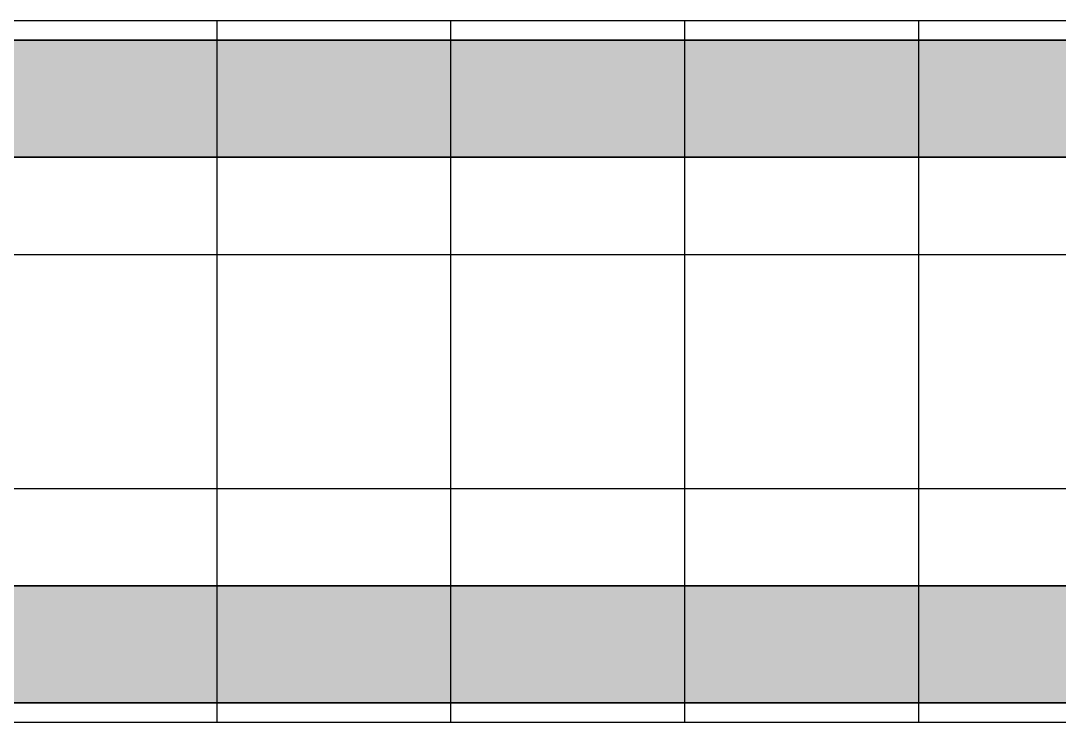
# Model space of a CAD drawing. Extents: x -509638 to 57327, y -29287 to 19916.
# Drawn here: x 19193 to 21857, y -2710 to -910 of the extents above; entities that cross this region are included whole.
import ezdxf

# ---------------------------------------------------------------- set-up
doc = ezdxf.new("R2010")
doc.units = 0
doc.header["$LTSCALE"] = 0.25
doc.linetypes.add('DASHDOT', pattern=[25.4, 12.7, -6.35, 0, -6.35])
doc.layers.add('01-First Floor$0$FALSE CEILING', color=251, linetype='Continuous')
for name, color, linetype, lineweight in [('01-First Floor$0$Walls', 251, 'Continuous', 5), ('E-CABL-TRAY', 10, 'Continuous', 35), ('E-LITE-CLNG-CNDT', 6, 'DASHDOT', 35), ('T-CABL-TRAY', 60, 'Continuous', 35)]:
    doc.layers.add(name, color=color, linetype=linetype, lineweight=lineweight)

# ---------------------------------------------------------------- blocks, each defined once
blk = doc.blocks.new('01-First Floor')
at = {"layer": '01-First Floor$0$FALSE CEILING', "linetype": 'Continuous'}
for p, q in [((19696.4, -2710), (19696.4, -910)), ((20296.4, -2710), (20296.4, -910)), ((20896.4, -2710), (20896.4, -910)), ((21496.4, -2710), (21496.4, -910)), ((8296.4, -1510), (48976, -1510)), ((8296.4, -2110), (48976, -2110))]:
    blk.add_line(p, q, dxfattribs=at)
at = {"layer": '01-First Floor$0$FALSE CEILING'}
blk.add_lwpolyline([(48976, -910), (8296.4, -910), (8296.4, -2710), (48976, -2710), (48976, -910)], dxfattribs=at)
at = {"layer": '01-First Floor$0$Walls'}
blk.add_line((16176, -2710), (23315.6, -2710), dxfattribs=at)
blk = doc.blocks.new('*U25')
at = {"lineweight": 0}
h = blk.add_hatch(dxfattribs=at)
h.set_pattern_fill('HEX', color=253, scale=8, angle=180, style=0)
h.set_pattern_definition([(180, (-14754.74, -2e-10), (6e-13, -43.99409), [25.4, -50.8]), (300, (-14754.74, -2e-10), (38.1, 21.99705), [25.4, -50.8]), (240, (-14780.14, -2e-10), (38.1, -21.99705), [25.4, -50.8])])
h.paths.add_polyline_path([(-7127.1, 300), (-7127.1, 0), (0, 0), (0, 300)])
at = {"color": 0}
for p, q in [((0, 300), (-7127.1, 300)), ((0, 0), (-7127.1, 0))]:
    blk.add_line(p, q, dxfattribs=at)
blk = doc.blocks.new('*U47')
at = {"lineweight": 0}
h = blk.add_hatch(dxfattribs=at)
h.set_pattern_fill('HEX', color=253, scale=8, angle=180, style=0)
h.set_pattern_definition([(180, (-15390.178, -2e-10), (6e-13, -43.99409), [25.4, -50.8]), (300, (-15390.178, -2e-10), (38.1, 21.99705), [25.4, -50.8]), (240, (-15415.578, -2e-10), (38.1, -21.99705), [25.4, -50.8])])
h.paths.add_polyline_path([(-8945, 300), (-8945, 0), (0, 0), (0, 300)])
at = {"color": 0}
for p, q in [((0, 300), (-8945, 300)), ((0, 0), (-8945, 0))]:
    blk.add_line(p, q, dxfattribs=at)

msp = doc.modelspace()

# ---------------------------------------------------------------- block references
at = {"layer": 'E-CABL-TRAY', "xscale": -1, "rotation": 180}
msp.add_blockref('*U25', (23315.6, -960), dxfattribs=at)
at = {"layer": 'E-LITE-CLNG-CNDT'}
msp.add_blockref('01-First Floor', (0, 0), dxfattribs=at)
at = {"layer": 'T-CABL-TRAY', "linetype": 'Continuous', "xscale": -1, "rotation": 180}
msp.add_blockref('*U47', (23951, -2360), dxfattribs=at)

doc.saveas('drawing.dxf')
